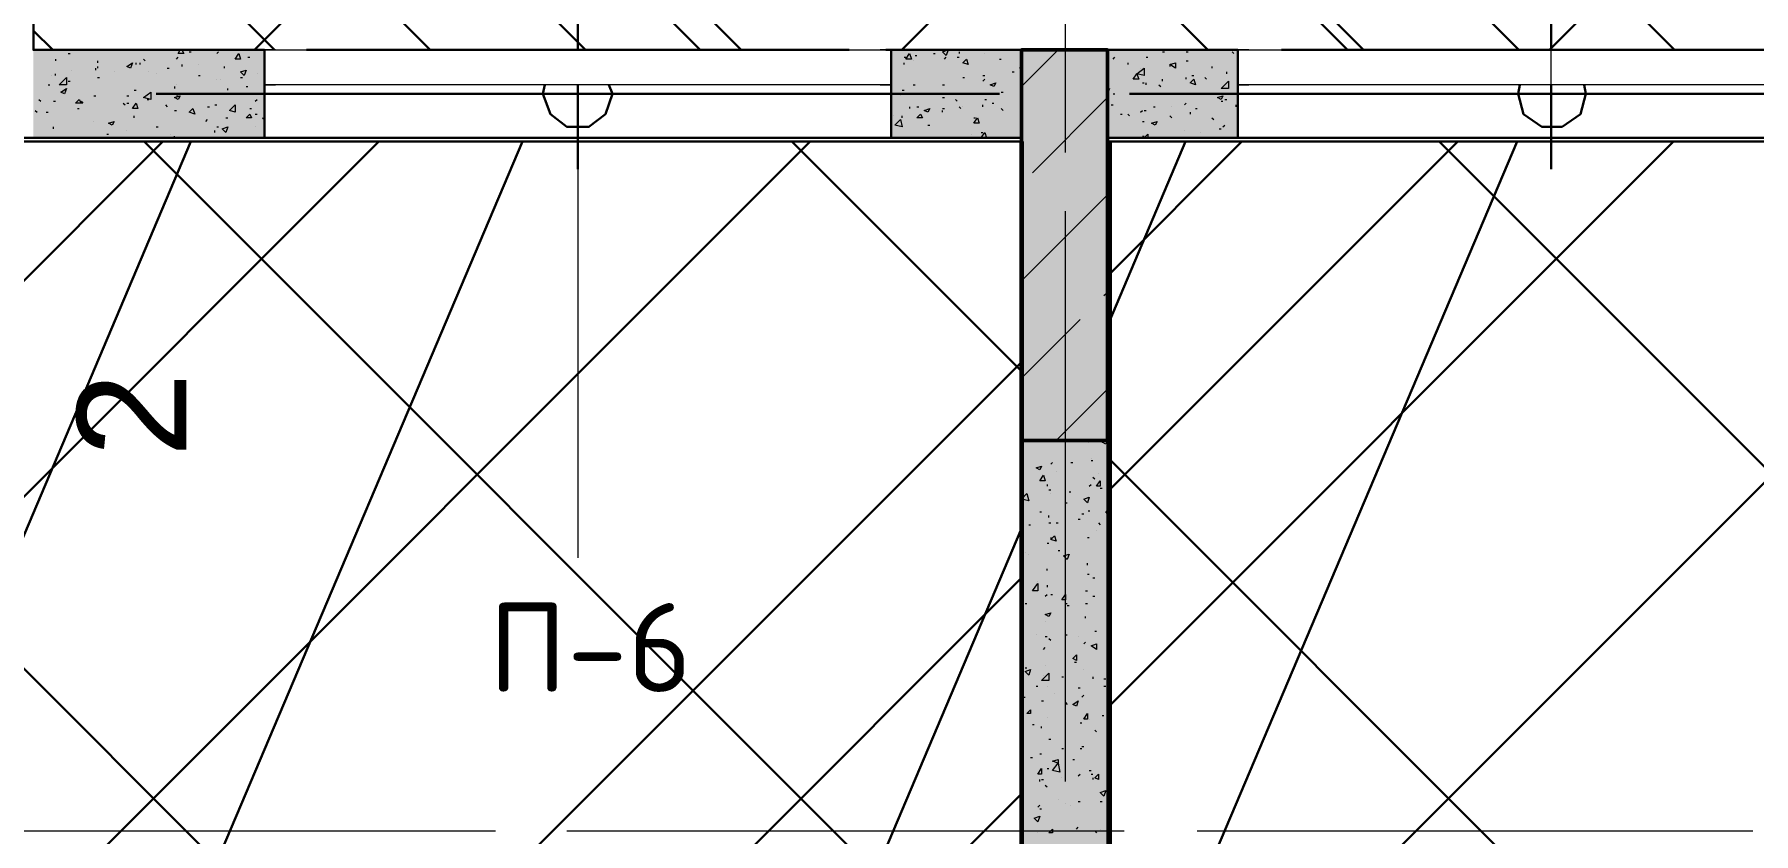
# Model space of a CAD drawing. Header units: millimetres. Extents: x -84737 to 172119, y -43083 to 59399.
# Drawn here: x 109623 to 113594, y 41038 to 42883 of the extents above; entities that cross this region are included whole.
import ezdxf

# ---------------------------------------------------------------- set-up
doc = ezdxf.new("R2010")
doc.units = ezdxf.units.MM
for name, color, linetype, lineweight in [('11) Плинтус ПЛ-2', 70, 'Continuous', 30), ('12) Наливной пол', 150, 'Continuous', 30), ('15) Штукатурка стен СТ-1.1', 161, 'Continuous', 60), ('16) Краска СТ-1.1 стена', 5, 'Continuous', 60), ('18) Краска ПТ-1 потолок', 31, 'Continuous', 30), ('19) Краска ПТ-5 потолок', 161, 'Continuous', 30), ('20) Шпакл. баз. фин Стена', 40, 'Continuous', 60), ('22) Шпакл. баз. фин. Потолок', 102, 'Continuous', 30), ('8) Линолеум Л-1.1', 130, 'Continuous', 30)]:
    doc.layers.add(name, color=color, linetype=linetype, lineweight=lineweight)
doc.layers.add('PDF _Геометрия', color=7, linetype='Continuous')
doc.layers.add('PDF _Текст', color=7, linetype='Continuous')
doc.layers.add('PDF _Сплошная заливка', color=7, linetype='Continuous', true_color=0xffffff)
doc.styles.add('PDF GOSTCommon', font='arial.ttf')
doc.styles.add('PDF ISOCPEUR', font='isocpeur.ttf')

msp = doc.modelspace()

# ---------------------------------------------------------------- hatches: boundary and pattern name
at = {"layer": '12) Наливной пол'}
h = msp.add_hatch(dxfattribs=at)
h.set_pattern_fill('ANSI31', color=256, scale=222)
h.paths.add_polyline_path([(114514.8, 42635.7), (112106.2, 42635.7), (112106.2, 33344.1), (114514.8, 33344.1)])
h.paths.add_polyline_path([(124026.4, 38444.9), (124026.4, 33348.3), (114586.7, 33348.3), (114586.7, 39884.2), (116707.5, 39884.2), (116707.5, 38444.9)])
h.paths.add_polyline_path([(129605.6, 33344.1), (124106.9, 33344.1), (124106.9, 43647.4), (129605.6, 43647.4)])
h.paths.add_polyline_path([(109494.4, 42635.7), (111903, 42635.7), (111903, 33344.1), (109494.4, 33344.1)])
h.paths.add_polyline_path([(99982.7, 38444.9), (99982.7, 33348.3), (109422.4, 33348.3), (109422.4, 39884.2), (107301.6, 39884.2), (107301.6, 38444.9)])
h.paths.add_polyline_path([(94403.5, 33344.1), (99902.3, 33344.1), (99902.3, 43647.4), (94403.5, 43647.4)])
at = {"layer": '18) Краска ПТ-1 потолок'}
h = msp.add_hatch(dxfattribs=at)
h.set_pattern_fill('ANSI32', color=256, scale=222, angle=22)
h.paths.add_polyline_path([(114514.8, 42635.7), (112106.2, 42635.7), (112106.2, 33344.1), (114514.8, 33344.1)])
h.paths.add_polyline_path([(124026.4, 38444.9), (124026.4, 33348.3), (114586.7, 33348.3), (114586.7, 39884.2), (116707.5, 39884.2), (116707.5, 38444.9)])
h.paths.add_polyline_path([(129605.6, 33344.1), (124106.9, 33344.1), (124106.9, 43647.4), (129605.6, 43647.4)])
h.paths.add_polyline_path([(109494.4, 42635.7), (111903, 42635.7), (111903, 33344.1), (109494.4, 33344.1)])
h.paths.add_polyline_path([(99982.7, 38444.9), (99982.7, 33348.3), (109422.4, 33348.3), (109422.4, 39884.2), (107301.6, 39884.2), (107301.6, 38444.9)])
h.paths.add_polyline_path([(94403.5, 33344.1), (99902.3, 33344.1), (99902.3, 43647.4), (94403.5, 43647.4)])
h = msp.add_hatch(dxfattribs=at)
h.set_pattern_fill('ANSI32', color=256, scale=222, angle=22)
h.paths.add_polyline_path([(114514.8, 42635.7), (112106.2, 42635.7), (112106.2, 33344.1), (114514.8, 33344.1)])
h.paths.add_polyline_path([(124026.4, 38444.9), (124026.4, 33348.3), (114586.7, 33348.3), (114586.7, 39884.2), (116707.5, 39884.2), (116707.5, 38444.9)])
h.paths.add_polyline_path([(129605.6, 33344.1), (124106.9, 33344.1), (124106.9, 43647.4), (129605.6, 43647.4)])
h.paths.add_polyline_path([(109494.4, 42635.7), (111903, 42635.7), (111903, 33344.1), (109494.4, 33344.1)])
h.paths.add_polyline_path([(99982.7, 38444.9), (99982.7, 33348.3), (109422.4, 33348.3), (109422.4, 39884.2), (107301.6, 39884.2), (107301.6, 38444.9)])
h.paths.add_polyline_path([(94403.5, 33344.1), (99902.3, 33344.1), (99902.3, 43647.4), (94403.5, 43647.4)])
at = {"layer": '19) Краска ПТ-5 потолок'}
h = msp.add_hatch(dxfattribs=at)
h.set_pattern_fill('ANSI34', color=256, scale=80, angle=90)
h.paths.add_polyline_path([(109621.7, 46343.9), (98001.6, 46343.9), (98001.6, 44426.3), (100380.7, 44426.3), (100380.7, 43846.3), (109621.7, 43846.3)])
h.paths.add_polyline_path([(114379.8, 46343.9), (112098.1, 46343.9), (109621.7, 46343.9), (109621.7, 42847.3), (114379.8, 42847.3)])
h.paths.add_polyline_path([(122308.6, 46343.9), (114379.8, 46343.9), (114379.8, 43846.3), (122308.6, 43846.3)])
h.paths.add_polyline_path([(114802.6, 49046.7), (112098.1, 49044.7), (112098.1, 46343.9), (114802.6, 46345.9)])
h.paths.add_polyline_path([(133652.4, 46343.9), (127578.9, 46343.9), (122499.1, 46343.9), (122499.1, 43846.3), (133652.4, 43846.3)])
h.paths.add_polyline_path([(129055.3, 48363.1), (129052, 48363.1), (129052, 49044.7), (127578.9, 49044.7), (127578.9, 46343.9), (129055.3, 46343.9)])
at = {"layer": '22) Шпакл. баз. фин. Потолок'}
h = msp.add_hatch(dxfattribs=at)
h.set_pattern_fill('ANSI37', color=256, scale=333)
h.paths.add_polyline_path([(109621.7, 46343.9), (98001.6, 46343.9), (98001.6, 44426.3), (100380.7, 44426.3), (100380.7, 43846.3), (109621.7, 43846.3)])
h.paths.add_polyline_path([(114379.8, 46343.9), (112098.1, 46343.9), (109621.7, 46343.9), (109621.7, 42847.3), (114379.8, 42847.3)])
h.paths.add_polyline_path([(122308.6, 46343.9), (114379.8, 46343.9), (114379.8, 43846.3), (122308.6, 43846.3)])
h.paths.add_polyline_path([(114802.6, 49046.7), (112098.1, 49044.7), (112098.1, 46343.9), (114802.6, 46345.9)])
h.paths.add_polyline_path([(133652.4, 46343.9), (127578.9, 46343.9), (122499.1, 46343.9), (122499.1, 43846.3), (133652.4, 43846.3)])
h.paths.add_polyline_path([(129055.3, 48363.1), (129052, 48363.1), (129052, 49044.7), (127578.9, 49044.7), (127578.9, 46343.9), (129055.3, 46343.9)])
h = msp.add_hatch(dxfattribs=at)
h.set_pattern_fill('ANSI37', color=256, scale=333)
h.paths.add_polyline_path([(114514.8, 42635.7), (112106.2, 42635.7), (112106.2, 33344.1), (114514.8, 33344.1)])
h.paths.add_polyline_path([(124026.4, 38444.9), (124026.4, 33348.3), (114586.7, 33348.3), (114586.7, 39884.2), (116707.5, 39884.2), (116707.5, 38444.9)])
h.paths.add_polyline_path([(129605.6, 33344.1), (124106.9, 33344.1), (124106.9, 43647.4), (129605.6, 43647.4)])
h.paths.add_polyline_path([(109494.4, 42635.7), (111903, 42635.7), (111903, 33344.1), (109494.4, 33344.1)])
h.paths.add_polyline_path([(99982.7, 38444.9), (99982.7, 33348.3), (109422.4, 33348.3), (109422.4, 39884.2), (107301.6, 39884.2), (107301.6, 38444.9)])
h.paths.add_polyline_path([(94403.5, 33344.1), (99902.3, 33344.1), (99902.3, 43647.4), (94403.5, 43647.4)])
h = msp.add_hatch(dxfattribs=at)
h.set_pattern_fill('ANSI37', color=256, scale=333)
h.paths.add_polyline_path([(114514.8, 42635.7), (112106.2, 42635.7), (112106.2, 33344.1), (114514.8, 33344.1)])
h.paths.add_polyline_path([(124026.4, 38444.9), (124026.4, 33348.3), (114586.7, 33348.3), (114586.7, 39884.2), (116707.5, 39884.2), (116707.5, 38444.9)])
h.paths.add_polyline_path([(129605.6, 33344.1), (124106.9, 33344.1), (124106.9, 43647.4), (129605.6, 43647.4)])
h.paths.add_polyline_path([(109494.4, 42635.7), (111903, 42635.7), (111903, 33344.1), (109494.4, 33344.1)])
h.paths.add_polyline_path([(99982.7, 38444.9), (99982.7, 33348.3), (109422.4, 33348.3), (109422.4, 39884.2), (107301.6, 39884.2), (107301.6, 38444.9)])
h.paths.add_polyline_path([(94403.5, 33344.1), (99902.3, 33344.1), (99902.3, 43647.4), (94403.5, 43647.4)])
at = {"layer": '8) Линолеум Л-1.1'}
h = msp.add_hatch(dxfattribs=at)
h.set_pattern_fill('ANSI31', color=256, scale=222)
h.paths.add_polyline_path([(114514.8, 42635.7), (112106.2, 42635.7), (112106.2, 33344.1), (114514.8, 33344.1)])
h.paths.add_polyline_path([(124026.4, 38444.9), (124026.4, 33348.3), (114586.7, 33348.3), (114586.7, 39884.2), (116707.5, 39884.2), (116707.5, 38444.9)])
h.paths.add_polyline_path([(129605.6, 33344.1), (124106.9, 33344.1), (124106.9, 43647.4), (129605.6, 43647.4)])
h.paths.add_polyline_path([(109494.4, 42635.7), (111903, 42635.7), (111903, 33344.1), (109494.4, 33344.1)])
h.paths.add_polyline_path([(99982.7, 38444.9), (99982.7, 33348.3), (109422.4, 33348.3), (109422.4, 39884.2), (107301.6, 39884.2), (107301.6, 38444.9)])
h.paths.add_polyline_path([(94403.5, 33344.1), (99902.3, 33344.1), (99902.3, 43647.4), (94403.5, 43647.4)])
at = {"layer": 'PDF _Сплошная заливка', "transparency": 33554559}
h = msp.add_hatch(color=256, dxfattribs=at)
h.paths.add_polyline_path([(110154.7, 42644.1), (110154.7, 42847.3), (109621.4, 42847.3), (109621.4, 42644.1)])
h.paths.add_polyline_path([(111602.4, 42847.3), (111602.4, 42644.1), (111903, 42644.1), (111903, 42847.3)])
h = msp.add_hatch(color=256, dxfattribs=at)
h.paths.add_polyline_path([(112402.5, 42644.1), (112402.5, 42847.3), (112101.9, 42847.3), (112101.9, 42644.1)])
h.paths.add_polyline_path([(113854.4, 42847.3), (113854.4, 42644.1), (114383.5, 42644.1), (114383.5, 42847.3)])

# ---------------------------------------------------------------- linework, layer by layer
at = {"layer": '11) Плинтус ПЛ-2'}
for points in [[(110154.7, 42847.3), (109621.4, 42847.3), (109621.4, 43846.3), (109066.8, 43846.3)], [(112402.5, 42847.3), (111589.7, 42847.3)], [(109494.4, 38694.7), (109494.4, 42635.7), (111903, 42635.7), (111903, 33344.1), (109494.4, 33344.1), (109494.4, 37247)], [(114514.8, 42635.7), (112106.2, 42635.7), (112106.2, 33344.1), (114514.8, 33344.1), (114514.8, 37247)]]:
    msp.add_lwpolyline(points, dxfattribs=at)
at = {"layer": '15) Штукатурка стен СТ-1.1'}
for points in [[(111903, 42635.7), (111903, 33344.1), (109494.4, 33344.1), (109494.4, 37247)], [(112106.2, 42635.7), (112106.2, 33344.1), (114514.8, 33344.1), (114514.8, 37247)]]:
    msp.add_lwpolyline(points, dxfattribs=at)
at = {"layer": '16) Краска СТ-1.1 стена'}
for points in [[(111903, 42635.7), (111903, 33344.1), (109494.4, 33344.1), (109494.4, 37247)], [(112106.2, 42635.7), (112106.2, 33344.1), (114514.8, 33344.1), (114514.8, 37247)]]:
    msp.add_lwpolyline(points, dxfattribs=at)
at = {"layer": '20) Шпакл. баз. фин Стена'}
for points in [[(111903, 42635.7), (111903, 33344.1), (109494.4, 33344.1), (109494.4, 37247)], [(112106.2, 42635.7), (112106.2, 33344.1), (114514.8, 33344.1), (114514.8, 37247)]]:
    msp.add_lwpolyline(points, dxfattribs=at)
at = {"layer": '8) Линолеум Л-1.1'}
for points in [[(109494.4, 42635.7), (111903, 42635.7), (111903, 33344.1), (109494.4, 33344.1)], [(114514.8, 42635.7), (112106.2, 42635.7), (112106.2, 33344.1), (114514.8, 33344.1)]]:
    msp.add_lwpolyline(points, close=True, dxfattribs=at)
at = {"layer": 'PDF _Геометрия', "lineweight": 30}
for points in [[(110154.7, 42847.3), (110154.7, 42644.1), (109621.4, 42644.1), (109422.4, 42644.1), (109422.4, 43647.4), (109172.7, 43647.4), (109092.2, 43647.4), (109066.8, 43647.4), (109066.8, 43846.3), (109422.4, 43846.3), (109621.4, 43846.3), (109621.4, 42847.3), (110154.7, 42847.3), (109621.4, 42847.3), (109621.4, 43846.3), (100384.8, 43846.3), (100384.8, 44426.2), (98001.6, 44426.2), (99081, 44426.2)], [(110878.6, 42847.3), (110878.6, 42919.3)], [(113126.3, 42847.3), (113126.3, 42919.3)], [(110252.1, 42847.3), (111505.1, 42847.3)], [(111602.4, 42847.3), (112402.5, 42847.3)], [(112504.1, 42847.3), (113752.8, 42847.3)], [(110802.4, 42766.9), (110798.1, 42745.7), (110815.1, 42699.2), (110853.2, 42669.5), (110904, 42669.5), (110942.1, 42699.2), (110959, 42745.7), (110950.5, 42766.9)], [(110878.6, 42572.2), (110878.6, 42766.9)], [(113054.4, 42766.9), (113050.1, 42745.7), (113062.8, 42699.2), (113105.2, 42669.5), (113151.7, 42669.5), (113194.1, 42699.2), (113206.8, 42745.7), (113202.5, 42766.9)], [(113126.3, 42572.2), (113126.3, 42766.9)], [(111852.2, 42745.7), (109905, 42745.7)], [(114104.2, 42745.7), (112152.7, 42745.7)], [(110726.2, 33344.1), (111903, 33344.1), (111903, 42644.1), (110154.7, 42644.1)], [(112101.9, 33344.1), (114091.5, 33344.1), (112101.9, 33344.1), (112101.9, 42644.1), (114091.5, 42644.1)]]:
    msp.add_lwpolyline(points, dxfattribs=at)
at = {"layer": 'PDF _Геометрия', "lineweight": 9}
for points in [[(113126.3, 42745.7), (113130.6, 43816.7)], [(112004.6, 42610.3), (112004.6, 43613.5)], [(109727.2, 42847.3), (109727.2, 42847.3)], [(109964.2, 42847.3), (109968.5, 42838.8), (109955.8, 42838.8), (109960, 42847.3)], [(109981.2, 42843.1), (109985.4, 42843.1)], [(110044.7, 42838.8), (110048.9, 42843.1)], [(111759.1, 42843.1), (111759.1, 42838.8)], [(111903, 42762.6), (111987.6, 42847.3)], [(112228.9, 42843.1), (112233.2, 42843.1)], [(112283.9, 42843.1), (112288.2, 42843.1)], [(112389.8, 42843.1), (112394, 42838.8)], [(109672.2, 42826.1), (109672.2, 42821.9)], [(109701.8, 42838.8), (109706, 42838.8)], [(109765.3, 42800.7), (109765.3, 42805)], [(109769.5, 42821.9), (109769.5, 42817.7)], [(109769.5, 42809.2), (109769.5, 42805)], [(109858.4, 42813.4), (109858.4, 42817.7)], [(109866.9, 42817.7), (109866.9, 42813.4)], [(109875.3, 42826.1), (109879.6, 42821.9)], [(109930.4, 42805), (109934.6, 42805)], [(109951.5, 42826.1), (109955.8, 42830.4)], [(109964.2, 42813.4), (109964.2, 42809.2)], [(110002.3, 42813.4), (110002.3, 42813.4)], [(110061.6, 42809.2), (110061.6, 42805)], [(110116.6, 42830.4), (110120.9, 42830.4)], [(111632.1, 42830.4), (111636.3, 42830.4)], [(111632.1, 42813.4), (111632.1, 42817.7)], [(111653.2, 42821.9), (111653.2, 42821.9)], [(111657.5, 42834.6), (111661.7, 42834.6)], [(111699.8, 42838.8), (111704, 42838.8)], [(111725.2, 42826.1), (111729.4, 42830.4)], [(111754.8, 42830.4), (111759.1, 42830.4)], [(111818.3, 42838.8), (111818.3, 42838.8)], [(111852.2, 42826.1), (111856.4, 42826.1)], [(111903, 42805), (111898.7, 42805), (111903, 42809.2)], [(112114.6, 42826.1), (112118.9, 42830.4)], [(112148.5, 42817.7), (112148.5, 42813.4)], [(112178.1, 42805), (112178.1, 42805)], [(112190.8, 42830.4), (112195.1, 42830.4)], [(112245.9, 42813.4), (112245.9, 42809.2)], [(112283.9, 42821.9), (112288.2, 42821.9)], [(112343.2, 42809.2), (112343.2, 42805)], [(109655.2, 42766.9), (109659.5, 42766.9)], [(109663.7, 42788), (109663.7, 42788)], [(109672.2, 42788), (109672.2, 42792.3)], [(109701.8, 42775.3), (109706, 42775.3)], [(109710.3, 42800.7), (109710.3, 42800.7)], [(109769.5, 42783.8), (109773.7, 42783.8)], [(109807.6, 42796.5), (109807.6, 42796.5)], [(109888, 42796.5), (109888, 42796.5)], [(109905, 42792.3), (109905, 42792.3)], [(109951.5, 42766.9), (109951.5, 42766.9)], [(110002.3, 42788), (110006.6, 42788)], [(110044.7, 42779.6), (110044.7, 42779.6)], [(110053.1, 42779.6), (110053.1, 42779.6)], [(110099.7, 42783.8), (110103.9, 42783.8)], [(110137.8, 42792.3), (110137.8, 42792.3)], [(111653.2, 42766.9), (111657.5, 42766.9)], [(111721, 42766.9), (111725.2, 42766.9)], [(111767.5, 42783.8), (111771.7, 42783.8)], [(111814.1, 42788), (111818.3, 42788)], [(111814.1, 42775.3), (111818.3, 42779.6)], [(111881.8, 42796.5), (111886, 42796.5)], [(112182.4, 42771.1), (112186.6, 42771.1)], [(112190.8, 42766.9), (112190.8, 42771.1)], [(112220.5, 42766.9), (112224.7, 42762.6)], [(112228.9, 42775.3), (112228.9, 42779.6)], [(112283.9, 42779.6), (112283.9, 42783.8)], [(112296.6, 42788), (112300.9, 42788)], [(112326.3, 42783.8), (112330.5, 42779.6)], [(112377.1, 42792.3), (112377.1, 42796.5)], [(109634.1, 42733), (109638.3, 42728.8)], [(109667.9, 42728.8), (109672.2, 42728.8)], [(109731.4, 42728.8), (109735.6, 42724.6), (109731.4, 42724.6)], [(109761, 42741.5), (109765.3, 42741.5)], [(109828.8, 42724.6), (109833, 42720.3)], [(109837.2, 42741.5), (109841.5, 42741.5)], [(109837.2, 42724.6), (109841.5, 42724.6)], [(109854.2, 42754.2), (109858.4, 42754.2)], [(109883.8, 42733), (109888, 42733)], [(109947.3, 42762.6), (109947.3, 42758.4)], [(109951.5, 42741.5), (109955.8, 42741.5)], [(110070.1, 42754.2), (110070.1, 42758.4)], [(110112.4, 42762.6), (110116.6, 42762.6)], [(110133.6, 42728.8), (110137.8, 42733)], [(110878.6, 42745.7), (110878.6, 41674.8)], [(111623.6, 42741.5), (111623.6, 42741.5)], [(111627.8, 42754.2), (111632.1, 42754.2)], [(111721, 42737.3), (111725.2, 42737.3)], [(111750.6, 42733), (111754.8, 42728.8)], [(111818.3, 42733), (111822.5, 42733)], [(111835.2, 42724.6), (111839.5, 42724.6)], [(111856.4, 42750), (111860.6, 42750)], [(111928.4, 42563.7), (112101.9, 42737.3)], [(112004.6, 42673.8), (112004.6, 42728.8)], [(112101.9, 42754.2), (112106.2, 42758.4), (112101.9, 42745.7)], [(112114.6, 42745.7), (112118.9, 42745.7)], [(112279.7, 42720.3), (112283.9, 42724.6)], [(112364.4, 42728.8), (112368.6, 42728.8)], [(112372.8, 42733), (112377.1, 42733)], [(109625.6, 42707.6), (109629.8, 42703.4)], [(109651, 42703.4), (109655.2, 42703.4)], [(109723, 42711.9), (109727.2, 42711.9)], [(109854.2, 42690.7), (109854.2, 42694.9)], [(109926.1, 42720.3), (109930.4, 42716.1)], [(109947.3, 42707.6), (109951.5, 42707.6)], [(110019.3, 42682.2), (110023.5, 42686.5)], [(110023.5, 42716.1), (110027.7, 42716.1)], [(110040.4, 42720.3), (110044.7, 42720.3)], [(110065.8, 42690.7), (110070.1, 42690.7)], [(110120.9, 42711.9), (110125.1, 42711.9)], [(110133.6, 42699.2), (110137.8, 42699.2)], [(110150.5, 42690.7), (110154.7, 42686.5)], [(111606.7, 42694.9), (111606.7, 42694.9)], [(111627.8, 42690.7), (111627.8, 42694.9)], [(111644.8, 42716.1), (111644.8, 42711.9)], [(111661.7, 42716.1), (111665.9, 42716.1)], [(111721, 42711.9), (111725.2, 42711.9)], [(111721, 42703.4), (111721, 42707.6)], [(111759.1, 42716.1), (111763.3, 42711.9)], [(111767.5, 42716.1), (111767.5, 42716.1)], [(111792.9, 42690.7), (111797.1, 42690.7)], [(111814.1, 42716.1), (111814.1, 42720.3)], [(111856.4, 42711.9), (111860.6, 42707.6)], [(111903, 42711.9), (111903, 42707.6)], [(112110.4, 42720.3), (112114.6, 42720.3)], [(112131.6, 42699.2), (112135.8, 42699.2)], [(112148.5, 42699.2), (112152.7, 42694.9)], [(112178.1, 42703.4), (112182.4, 42707.6)], [(112186.6, 42707.6), (112190.8, 42707.6)], [(112207.8, 42716.1), (112212, 42716.1)], [(112245.9, 42694.9), (112250.1, 42690.7)], [(112250.1, 42716.1), (112250.1, 42716.1)], [(112292.4, 42703.4), (112292.4, 42699.2)], [(112305.1, 42711.9), (112309.3, 42711.9)], [(112343.2, 42690.7), (112347.4, 42686.5)], [(112398.2, 42720.3), (112398.2, 42716.1)], [(109667.9, 42665.3), (109667.9, 42669.5)], [(109761, 42682.2), (109761, 42682.2)], [(109790.7, 42652.6), (109794.9, 42652.6)], [(109837.2, 42661.1), (109837.2, 42661.1)], [(109905, 42669.5), (109909.2, 42669.5)], [(109938.8, 42652.6), (109938.8, 42652.6)], [(109947.3, 42644.1), (109947.3, 42648.4)], [(110040.4, 42656.8), (110040.4, 42661.1)], [(110044.7, 42669.5), (110048.9, 42669.5)], [(110133.6, 42669.5), (110133.6, 42669.5)], [(111687.1, 42673.8), (111691.3, 42673.8)], [(111788.7, 42652.6), (111788.7, 42652.6)], [(111809.8, 42644.1), (111818.3, 42656.8), (111822.5, 42644.1)], [(111809.8, 42656.8), (111814.1, 42656.8)], [(111903, 42669.5), (111903, 42669.5)], [(112182.4, 42682.2), (112186.6, 42682.2)], [(112182.4, 42648.4), (112186.6, 42648.4)], [(112186.6, 42644.1), (112195.1, 42652.6), (112195.1, 42644.1)], [(112279.7, 42661.1), (112279.7, 42661.1)], [(112317.8, 42656.8), (112317.8, 42656.8)], [(112360.1, 42665.3), (112364.4, 42665.3)], [(112368.6, 42669.5), (112372.8, 42673.8)], [(111721, 42644.1), (111721, 42644.1)], [(111903, 42313.9), (112101.9, 42512.9)], [(112004.6, 41475.8), (112004.6, 42474.8)], [(112004.6, 42360.5), (112004.6, 42411.3)], [(112093.5, 42280.1), (112097.7, 42284.3)], [(111903, 42089.6), (112038.4, 42225.1)], [(112004.6, 41158.3), (112004.6, 42157.3)], [(111983.4, 41945.7), (112101.9, 42064.2)], [(112055.4, 41945.7), (112059.6, 41941.4)], [(112101.9, 41945.7), (112097.7, 41937.2), (112089.2, 41941.4), (112097.7, 41945.7)], [(111970.7, 41890.6), (111974.9, 41894.9)], [(112017.3, 41894.9), (112021.5, 41894.9)], [(112063.8, 41903.3), (112063.8, 41903.3)], [(112063.8, 41899.1), (112068.1, 41899.1)], [(111903, 41877.9), (111903, 41877.9)], [(111983.4, 41873.7), (111983.4, 41873.7)], [(112068.1, 41861), (112072.3, 41856.8)], [(112080.8, 41869.5), (112080.8, 41869.5)], [(111962.2, 41844.1), (111962.2, 41839.8)], [(111966.5, 41831.4), (111970.7, 41831.4)], [(111970.7, 41822.9), (111970.7, 41822.9)], [(112013, 41827.1), (112017.3, 41827.1)], [(112059.6, 41839.8), (112063.8, 41844.1)], [(112085, 41835.6), (112089.2, 41835.6)], [(111945.3, 41780.6), (111949.5, 41780.6)], [(111966.5, 41767.9), (111966.5, 41772.1)], [(112004.6, 41801.7), (112008.8, 41801.7)], [(112042.7, 41776.3), (112046.9, 41776.3)], [(112059.6, 41780.6), (112059.6, 41784.8)], [(112101.9, 41776.3), (112097.7, 41780.6), (112101.9, 41784.8)], [(111903, 41755.2), (111903, 41755.2)], [(111903, 41750.9), (111903, 41755.2)], [(111919.9, 41750.9), (111924.1, 41750.9)], [(111966.5, 41755.2), (111970.7, 41755.2)], [(111983.4, 41755.2), (111987.6, 41755.2)], [(112034.2, 41763.6), (112038.4, 41763.6)], [(112076.5, 41738.3), (112076.5, 41738.3)], [(112080.8, 41755.2), (112085, 41750.9)], [(111962.2, 41708.6), (111966.5, 41708.6)], [(111970.7, 41721.3), (111970.7, 41717.1)], [(111987.6, 41691.7), (111991.9, 41691.7)], [(112055.4, 41721.3), (112059.6, 41721.3)], [(112101.9, 41708.6), (112101.9, 41708.6)], [(112101.9, 41704.4), (112101.9, 41704.4)], [(112101.9, 41704.4), (112101.9, 41704.4)], [(111911.4, 41687.5), (111911.4, 41687.5)], [(111919.9, 41683.2), (111919.9, 41683.2)], [(112008.8, 41683.2), (112008.8, 41683.2)], [(112055.4, 41657.8), (112055.4, 41662.1)], [(111941.1, 41619.7), (111941.1, 41619.7)], [(111962.2, 41645.1), (111962.2, 41649.4)], [(112055.4, 41636.7), (112059.6, 41636.7)], [(112068.1, 41628.2), (112072.3, 41628.2)], [(112101.9, 41640.9), (112101.9, 41640.9)], [(111958, 41585.9), (111962.2, 41590.1)], [(111962.2, 41611.3), (111962.2, 41607)], [(111970.7, 41590.1), (111974.9, 41590.1)], [(112051.1, 41598.6), (112055.4, 41598.6)], [(112068.1, 41585.9), (112072.3, 41585.9)], [(111911.4, 41568.9), (111915.7, 41568.9)], [(112004.6, 41568.9), (112008.8, 41568.9)], [(112008.8, 41564.7), (112008.8, 41564.7)], [(112008.8, 41564.7), (112013, 41564.7)], [(112051.1, 41568.9), (112055.4, 41568.9)], [(112051.1, 41535.1), (112051.1, 41539.3)], [(111936.8, 41497), (111936.8, 41497)], [(111958, 41526.6), (111958, 41526.6)], [(112004.6, 41497), (112008.8, 41497)], [(112072.3, 41505.4), (112076.5, 41505.4)], [(112076.5, 41505.4), (112076.5, 41505.4)], [(111953.8, 41463.1), (111958, 41467.3)], [(111958, 41492.7), (111962.2, 41492.7)], [(111966.5, 41488.5), (111970.7, 41484.3)], [(112034.2, 41492.7), (112034.2, 41492.7)], [(112046.9, 41475.8), (112051.1, 41480)], [(111911.4, 41420.8), (111915.7, 41420.8)], [(111958, 41425), (111958, 41425)], [(112025.7, 41433.5), (112030, 41433.5)], [(112046.9, 41416.5), (112046.9, 41416.5)], [(111936.8, 41378.4), (111941.1, 41378.4)], [(111953.8, 41403.8), (111953.8, 41403.8)], [(111962.2, 41378.4), (111962.2, 41378.4)], [(111996.1, 41399.6), (112000.3, 41399.6)], [(112034.2, 41374.2), (112038.4, 41374.2)], [(112068.1, 41399.6), (112068.1, 41395.4)], [(112093.5, 41395.4), (112097.7, 41395.4)], [(112093.5, 41378.4), (112097.7, 41378.4)], [(111907.2, 41353), (111911.4, 41353)], [(111949.5, 41344.6), (111953.8, 41344.6)], [(111979.2, 41361.5), (111979.2, 41361.5)], [(112004.6, 41340.3), (112008.8, 41336.1)], [(112042.7, 41353), (112046.9, 41357.3)], [(111962.2, 41306.5), (111962.2, 41306.5)], [(112046.9, 41306.5), (112046.9, 41306.5)], [(112059.6, 41302.2), (112059.6, 41302.2)], [(112089.2, 41310.7), (112093.5, 41310.7)], [(111928.4, 41289.5), (111932.6, 41289.5)], [(111949.5, 41281.1), (111949.5, 41285.3)], [(111966.5, 41255.7), (111970.7, 41255.7)], [(112004.6, 41221.8), (112004.6, 41276.8)], [(112038.4, 41293.8), (112042.7, 41293.8)], [(112072.3, 41276.8), (112076.5, 41272.6)], [(111945.3, 41221.8), (111949.5, 41221.8)], [(111996.1, 41234.5), (112000.3, 41234.5)], [(112038.4, 41234.5), (112042.7, 41234.5)], [(112042.7, 41238.7), (112046.9, 41238.7)], [(111924.1, 41213.4), (111928.4, 41213.4)], [(111962.2, 41188), (111966.5, 41188)], [(112021.5, 41209.1), (112025.7, 41209.1)], [(112034.2, 41171), (112038.4, 41175.3)], [(112059.6, 41183.7), (112063.8, 41183.7)], [(112063.8, 41175.3), (112068.1, 41175.3)], [(111945.3, 41158.3), (111945.3, 41162.6)], [(111949.5, 41162.6), (111953.8, 41162.6)], [(111958, 41149.9), (111962.2, 41145.6)], [(111996.1, 41166.8), (111996.1, 41166.8)], [(112068.1, 41166.8), (112068.1, 41162.6)], [(111941.1, 41099.1), (111945.3, 41103.3)], [(111987.6, 41116), (111987.6, 41116)], [(112004.6, 41107.5), (112004.6, 41107.5)], [(112017.3, 41103.3), (112017.3, 41103.3)], [(112034.2, 41111.8), (112038.4, 41111.8)], [(112085, 41111.8), (112089.2, 41111.8)], [(111903, 41090.6), (111903, 41090.6)], [(111945.3, 41094.8), (111949.5, 41094.8)], [(109401.2, 41044), (110400.2, 41044)], [(109689.1, 41044), (110688.1, 41044)], [(110603.4, 41044), (110654.2, 41044)], [(110853.2, 41044), (111856.4, 41044)], [(110887, 41044), (110942.1, 41044)], [(111141, 41044), (112140, 41044)], [(111941.1, 41039.8), (111941.1, 41039.8)], [(112030, 41048.3), (112034.2, 41052.5)], [(112055.4, 41044), (112106.2, 41044)], [(112072.3, 41044), (112076.5, 41039.8)], [(112085, 41048.3), (112085, 41048.3)], [(112309.3, 41044), (113308.3, 41044)], [(112339, 41044), (112394, 41044)], [(112593, 41044), (113592, 41044)], [(113507.3, 41044), (113562.3, 41044)]]:
    msp.add_lwpolyline(points, dxfattribs=at)
at = {"layer": 'PDF _Геометрия', "lineweight": 18}
for points in [[(110180.1, 42847.3), (110154.7, 42847.3), (111602.4, 42847.3), (111602.4, 42766.9)], [(110154.7, 42847.3), (110154.7, 42766.9)], [(111602.4, 42847.3), (111577, 42847.3)], [(112427.9, 42847.3), (112402.5, 42847.3), (113854.4, 42847.3), (113854.4, 42766.9)], [(112402.5, 42847.3), (112402.5, 42766.9)], [(111577, 42766.9), (111602.4, 42766.9), (110154.7, 42766.9), (110180.1, 42766.9)], [(113829, 42766.9), (113854.4, 42766.9), (112402.5, 42766.9), (112427.9, 42766.9)]]:
    msp.add_lwpolyline(points, dxfattribs=at)
at = {"layer": 'PDF _Геометрия', "lineweight": 30}
for points in [[(111903, 42847.3), (111602.4, 42847.3), (111602.4, 42644.1), (111903, 42644.1)], [(112101.9, 42644.1), (112402.5, 42644.1), (112402.5, 42847.3), (112101.9, 42847.3)], [(111903, 41945.7), (111903, 38643.9), (112101.9, 38643.9), (112101.9, 41945.7)]]:
    msp.add_lwpolyline(points, close=True, dxfattribs=at)
at = {"layer": 'PDF _Геометрия', "lineweight": 9}
for points in [[(111733.7, 42847.3), (111729.4, 42834.6), (111721, 42843.1)], [(109849.9, 42817.7), (109845.7, 42805), (109837.2, 42809.2)], [(110095.5, 42838.8), (110099.7, 42826.1), (110087, 42826.1)], [(111644.8, 42838.8), (111649, 42826.1), (111636.3, 42826.1)], [(111776, 42826.1), (111780.2, 42813.4), (111767.5, 42817.7)], [(112186.6, 42788), (112169.7, 42792.3), (112186.6, 42805)], [(112258.6, 42817.7), (112258.6, 42805), (112245.9, 42813.4)], [(109697.6, 42766.9), (109680.6, 42766.9), (109697.6, 42783.8)], [(110112.4, 42800.7), (110108.2, 42788), (110099.7, 42796.5)], [(111843.7, 42771.1), (111839.5, 42762.6), (111831, 42766.9)], [(112169.7, 42792.3), (112173.9, 42779.6), (112161.2, 42779.6)], [(112300.9, 42779.6), (112305.1, 42766.9), (112292.4, 42771.1)], [(112381.3, 42758.4), (112364.4, 42758.4), (112381.3, 42775.3)], [(109697.6, 42758.4), (109693.3, 42745.7), (109684.9, 42750)], [(109727.2, 42733), (109731.4, 42724.6), (109718.7, 42724.6)], [(109858.4, 42724.6), (109862.6, 42711.9), (109849.9, 42711.9)], [(109892.3, 42733), (109875.3, 42737.3), (109892.3, 42750)], [(109960, 42741.5), (109955.8, 42733), (109947.3, 42737.3)], [(112368.6, 42741.5), (112364.4, 42733), (112355.9, 42737.3)], [(109989.6, 42711.9), (109993.9, 42699.2), (109981.2, 42703.4)], [(110087, 42703.4), (110074.3, 42707.6), (110087, 42720.3)], [(110120.9, 42699.2), (110125.1, 42690.7), (110112.4, 42690.7)], [(111627.8, 42669.5), (111610.9, 42673.8), (111623.6, 42686.5)], [(111670.2, 42699.2), (111674.4, 42690.7), (111661.7, 42690.7)], [(111691.3, 42711.9), (111687.1, 42703.4), (111678.6, 42707.6)], [(111801.4, 42690.7), (111805.6, 42678), (111792.9, 42678)], [(109807.6, 42682.2), (109803.4, 42673.8), (109794.9, 42678)], [(110070.1, 42669.5), (110065.8, 42656.8), (110057.4, 42665.3)], [(112216.2, 42682.2), (112212, 42673.8), (112203.5, 42678)], [(111949.5, 41886.4), (111945.3, 41877.9), (111936.8, 41882.2)], [(111953.8, 41865.2), (111958, 41852.5), (111945.3, 41852.5)], [(112085, 41852.5), (112085, 41839.8), (112076.5, 41839.8)], [(111919.9, 41806), (111903, 41810.2), (111915.7, 41822.9)], [(112059.6, 41814.4), (112055.4, 41801.7), (112046.9, 41810.2)], [(111979.2, 41725.6), (111983.4, 41712.9), (111970.7, 41717.1)], [(112013, 41683.2), (112008.8, 41670.5), (112000.3, 41679)], [(111941.1, 41598.6), (111928.4, 41598.6), (111941.1, 41615.5)], [(112004.6, 41590.1), (112004.6, 41577.4), (111996.1, 41577.4)], [(111970.7, 41547.8), (111966.5, 41539.3), (111958, 41543.5)], [(112076.5, 41475.8), (112076.5, 41463.1), (112063.8, 41471.6)], [(111924.1, 41416.5), (111919.9, 41403.8), (111911.4, 41412.3)], [(112030, 41450.4), (112030, 41437.7), (112021.5, 41441.9)], [(111966.5, 41391.1), (111949.5, 41391.1), (111966.5, 41408.1)], [(112034.2, 41344.6), (112030, 41331.9), (112021.5, 41336.1)], [(111924.1, 41323.4), (111924.1, 41314.9), (111915.7, 41314.9)], [(112055.4, 41314.9), (112055.4, 41302.2), (112046.9, 41302.2)], [(111949.5, 41188), (111949.5, 41175.3), (111941.1, 41175.3)], [(111987.6, 41209.1), (111987.6, 41200.7), (111974.9, 41204.9)], [(111991.9, 41179.5), (111974.9, 41183.7), (111987.6, 41200.7)], [(112080.8, 41175.3), (112080.8, 41162.6), (112072.3, 41166.8)], [(112097.7, 41137.2), (112093.5, 41124.5), (112085, 41132.9)], [(111945.3, 41077.9), (111941.1, 41065.2), (111932.6, 41073.7)], [(111974.9, 41048.3), (111974.9, 41039.8), (111966.5, 41039.8)]]:
    msp.add_lwpolyline(points, close=True, dxfattribs=at)
at = {"layer": 'PDF _Геометрия', "lineweight": 50}
msp.add_lwpolyline([(112101.9, 41945.7), (112101.9, 42847.3), (111903, 42847.3), (111903, 41945.7)], close=True, dxfattribs=at)
at = {"layer": 'PDF _Сплошная заливка', "lineweight": 5, "transparency": 33554559}
for points in [[(111903, 42847.3), (111903, 41945.7), (112101.9, 42847.3), (112101.9, 41945.7)], [(111903, 41945.7), (111903, 38643.9), (112101.9, 41945.7), (112101.9, 38643.9)]]:
    msp.add_solid(points, dxfattribs=at)

# ---------------------------------------------------------------- texts
at = {"layer": 'PDF _Текст', "insert": (109848.2, 41906.9), "char_height": 252.5, "attachment_point": 4, "rotation": 90, "style": 'PDF GOSTCommon'}
msp.add_mtext('2', dxfattribs=at)
at = {"layer": 'PDF _Текст', "insert": (110672.2, 41467.5), "char_height": 205.12, "attachment_point": 4, "style": 'PDF ISOCPEUR'}
msp.add_mtext('П-6', dxfattribs=at)

doc.saveas('drawing.dxf')
